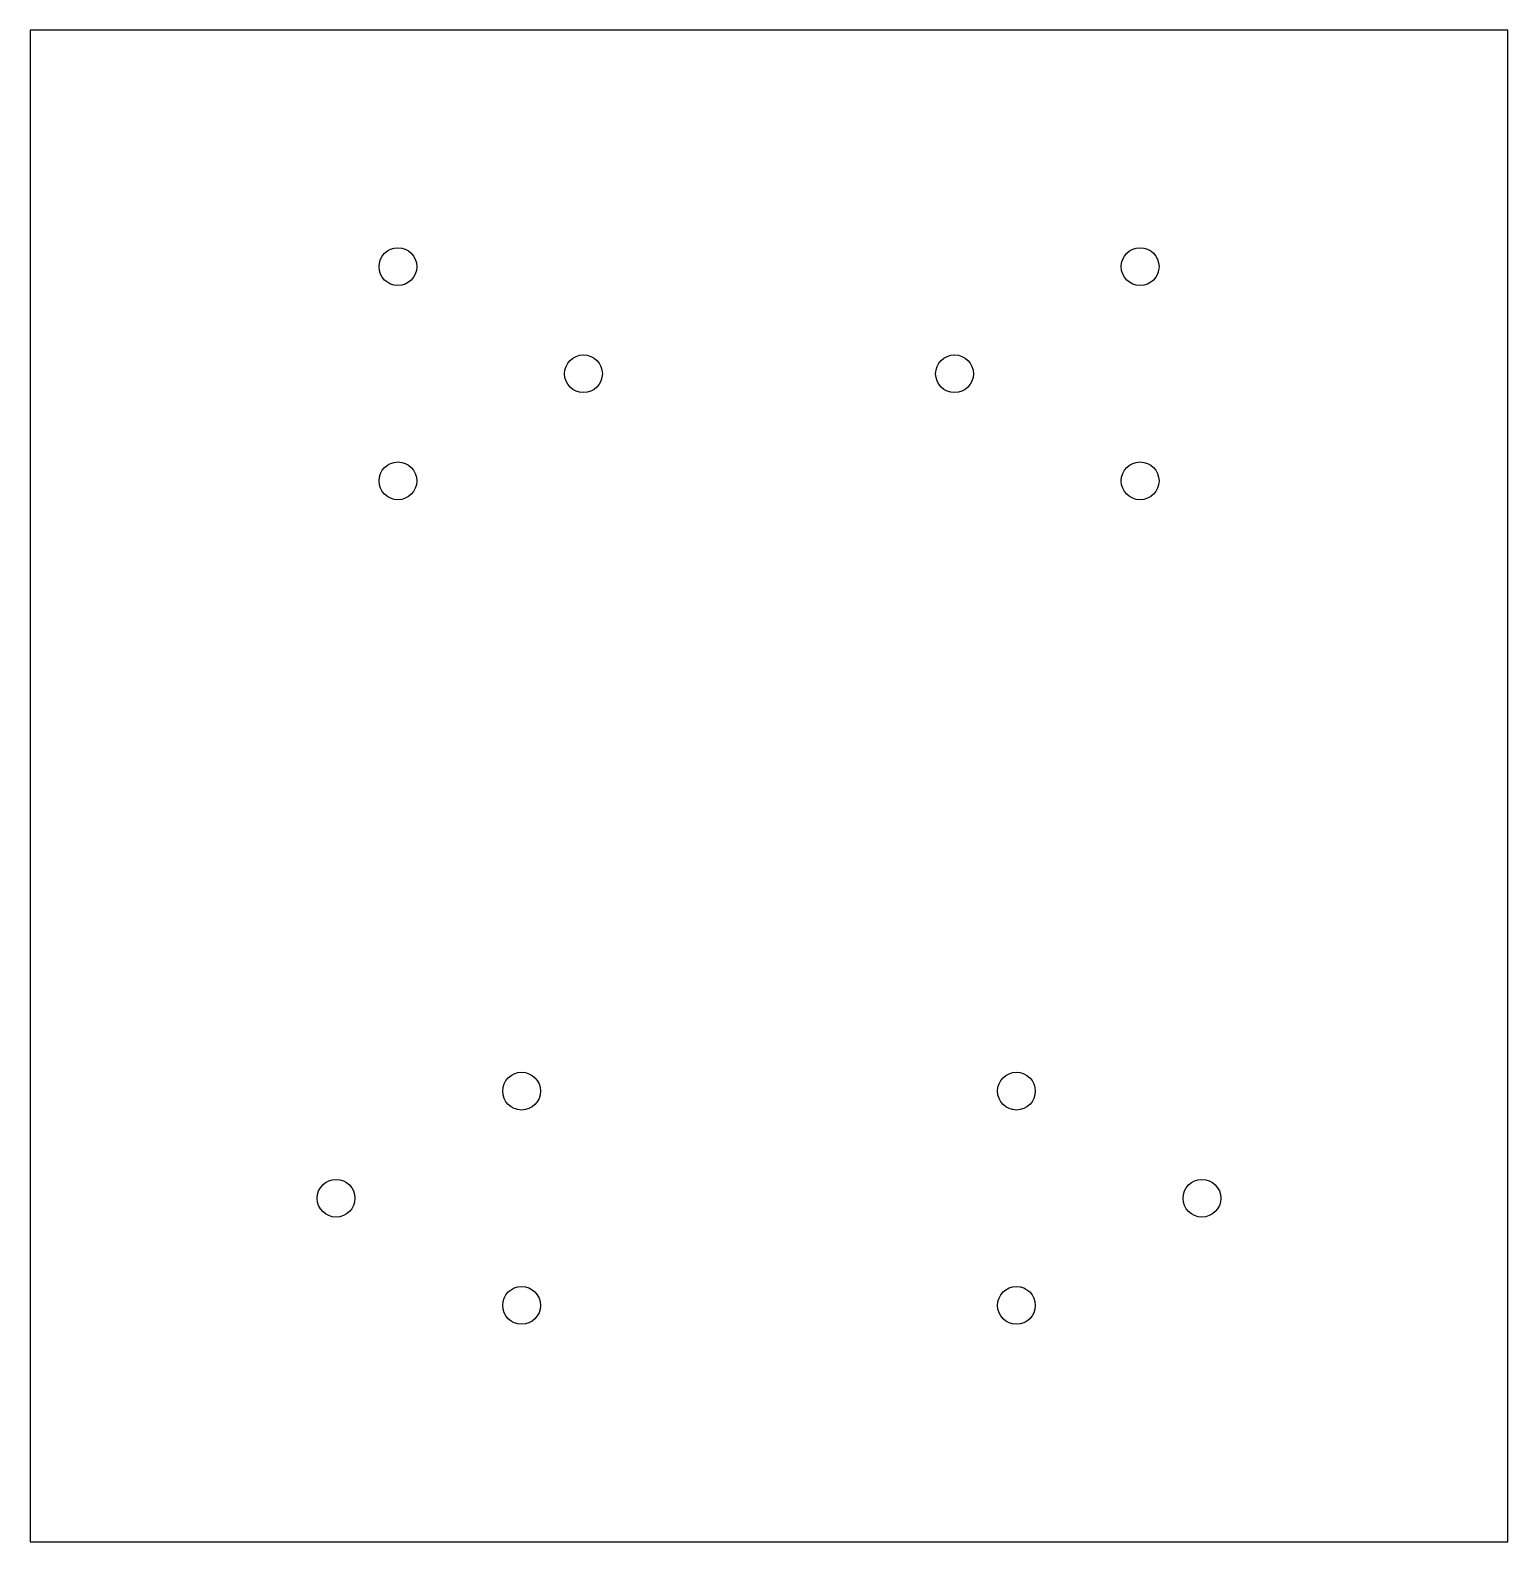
# Model space of a CAD drawing. Header units: millimetres. Extents: x 974 to 1404, y 14881 to 15321.
import ezdxf

# ---------------------------------------------------------------- set-up
doc = ezdxf.new("R2010")
doc.units = ezdxf.units.MM
doc.header["$MEASUREMENT"] = 0
doc.layers.add('Layer 01', color=18, linetype='Continuous', true_color=0x000000)

msp = doc.modelspace()

# ---------------------------------------------------------------- linework, layer by layer
at = {"layer": 'Layer 01'}
msp.add_lwpolyline([(974.36, 14880.87), (1404.36, 14880.87), (1404.36, 15320.87), (974.36, 15320.87)], close=True, dxfattribs=at)
at = {"layer": 'Layer 01', "color": 18, "true_color": 0x000000}
for centre in [(1081.36, 15252.05), (1297.36, 15252.05), (1135.36, 15220.87), (1243.36, 15220.87), (1081.36, 15189.69), (1297.36, 15189.69), (1117.36, 15012.05), (1261.36, 15012.05), (1063.36, 14980.87), (1315.36, 14980.87), (1117.36, 14949.69), (1261.36, 14949.69)]:
    msp.add_circle(centre, 5.5, dxfattribs=at)

doc.saveas('drawing.dxf')
